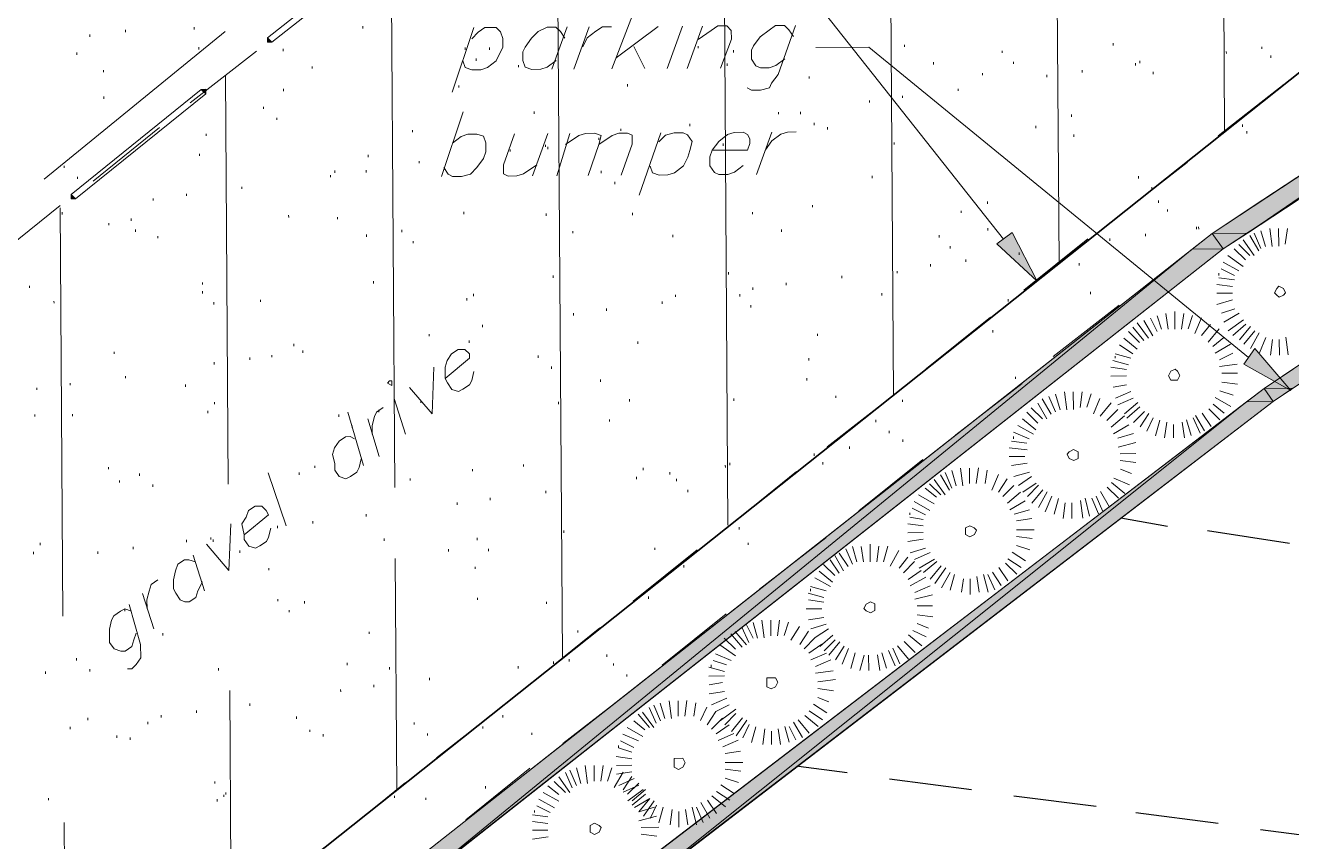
# Model space of a CAD drawing. Header units: inches. Extents: x -5728 to 15181, y 9834 to 15140.
# Drawn here: x 5072.5 to 5529, y 13574.7 to 13869.1 of the extents above; entities that cross this region are included whole.
import ezdxf

# ---------------------------------------------------------------- set-up
doc = ezdxf.new("R2010")
doc.units = ezdxf.units.IN
doc.header["$MEASUREMENT"] = 0
doc.linetypes.add('IMPORT-DASHEDX2 _4_', pattern=[0.1125, 0.075, -0.0375])
for name, color, linetype, lineweight in [('PDF_Geometry', 1, 'Continuous', 9), ('PDF_Solid Fills', 1, 'Continuous', 9), ('site plan converted for PDF_dwg', 1, 'Continuous', 9)]:
    doc.layers.add(name, color=color, linetype=linetype, lineweight=lineweight)

# ---------------------------------------------------------------- blocks, each defined once
blk = doc.blocks.new('site plan converted for PDF_dwg-1480341-SITE PLAN')
at = {"layer": 'PDF_Solid Fills', "lineweight": 15}
for points in [[(3382.52, 3921.8), (3395.32, 3921.8), (3700.12, 4128.2), (3400.93, 3933.76)], [(3395.32, 3921.8), (3700.12, 4128.2), (3712.92, 4128.2), (3413.6, 3933.68)], [(3400.92, 3865.8), (3411.32, 3865.8), (3737.72, 4089), (3502.45, 3933.08)], [(3319.32, 3905), (3310.52, 3922.6), (3304.92, 3918.6)], [(3375.32, 3916.2), (3386.52, 3916.2), (3382.52, 3921.8)], [(3386.52, 3916.2), (3382.52, 3921.8), (3395.32, 3921.8)], [(3078.52, 3685.8), (3089.72, 3685.8), (3375.32, 3916.2), (3157.55, 3747.15)], [(3089.72, 3685.8), (3375.32, 3916.2), (3386.52, 3916.2), (3157.49, 3738.41)], [(3410.52, 3865), (3393.72, 3874.6), (3397.72, 3880.2)], [(3394.52, 3861), (3404.12, 3861), (3400.92, 3865.8)], [(3404.12, 3861), (3400.92, 3865.8), (3411.32, 3865.8)], [(3156.92, 3681.8), (3167.32, 3681.8), (3394.52, 3861), (3157.11, 3681.94)], [(3167.32, 3681.8), (3394.52, 3861), (3404.12, 3861), (3339.62, 3812.19)]]:
    blk.add_hatch(color=155, dxfattribs=at).paths.add_polyline_path(points, flags=0)
at = {"layer": 'PDF_Solid Fills'}
for points in [[(3042.52, 3993), (3042.52, 3994.6), (3044.12, 3993)], [(3020.12, 3974.6), (3018.52, 3976.2), (3020.12, 3976.2)], [(2971.32, 3937), (2971.32, 3938.6), (2972.92, 3937)]]:
    blk.add_hatch(color=147, dxfattribs=at).paths.add_polyline_path(points, flags=0)
at = {"layer": 'PDF_Geometry', "color": 155, "lineweight": 15}
for p, q in [((3387.32, 3958.6), (3387.32, 4263.4)), ((3327.32, 3911.4), (3327.32, 4217)), ((3267.32, 3864.2), (3267.32, 4169.8)), ((3207.32, 3817.8), (3207.32, 4122.6)), ((3307.32, 3920.2), (3183.32, 4079.4)), ((3147.32, 3770.6), (3147.32, 4075.4)), ((3087.32, 3832.2), (3087.32, 4028.2)), ((3166.52, 3982.6), (3175.32, 4005)), ((2961.72, 3944.2), (3027.32, 3997)), ((2978.52, 3996.2), (2978.52, 3995.4)), ((2991.32, 3997.8), (2991.32, 3997)), ((3016.12, 3998.6), (3016.12, 3997.8)), ((3076.92, 3998.6), (3076.92, 3997.8)), ((3116.92, 3997.8), (3108.92, 3974.6)), ((3150.52, 3997.8), (3144.92, 3982.6)), ((3152.92, 3982.6), (3158.52, 3997.8)), ((3183.32, 3997.8), (3168.12, 3986.6)), ((3192.12, 3997.8), (3186.52, 3982.6)), ((3193.72, 3982.6), (3199.32, 3997.8)), ((2973.72, 3989.8), (2973.72, 3989)), ((3038.52, 3989.8), (3014.52, 3971.4)), ((3017.72, 3991.4), (3017.72, 3990.6)), ((3048.12, 3990.6), (3048.12, 3989.8)), ((3113.72, 3990.6), (3113.72, 3989.8)), ((3122.52, 3990.6), (3122.52, 3989.8)), ((3174.52, 3990.6), (3178.52, 3982.6)), ((3197.72, 3990.6), (3197.72, 3989.8)), ((3272.12, 3990.6), (3272.12, 3989.8)), ((3347.32, 3990.6), (3347.32, 3989.8)), ((3117.72, 3986.6), (3117.72, 3985.8)), ((3210.52, 3989), (3210.52, 3988.2)), ((3307.32, 3988.2), (3307.32, 3987.4)), ((3388.12, 3987.4), (3388.12, 3986.6)), ((3400.92, 3989), (3400.92, 3988.2)), ((3404.12, 3985.8), (3404.12, 3985)), ((2983.32, 3983.4), (2983.32, 3982.6)), ((3027.32, 3833.8), (3027.32, 3981)), ((3058.52, 3984.2), (3058.52, 3983.4)), ((3132.92, 3984.2), (3132.92, 3983.4)), ((3208.12, 3984.2), (3208.12, 3983.4)), ((3282.52, 3984.2), (3282.52, 3983.4)), ((3311.32, 3984.2), (3311.32, 3983.4)), ((3336.12, 3981), (3336.12, 3980.2)), ((3355.32, 3983.4), (3355.32, 3982.6)), ((3356.92, 3984.2), (3356.92, 3983.4)), ((3048.12, 3976.2), (3048.12, 3975.4)), ((3111.32, 3977), (3111.32, 3976.2)), ((3172.12, 3977), (3172.12, 3976.2)), ((3237.72, 3979.4), (3237.72, 3978.6)), ((3300.12, 3980.2), (3300.12, 3979.4)), ((3323.32, 3979.4), (3323.32, 3978.6)), ((3361.72, 3980.2), (3361.72, 3979.4)), ((2983.32, 3973.8), (2983.32, 3973)), ((3271.32, 3972.2), (3271.32, 3971.4)), ((3291.32, 3974.6), (3291.32, 3973.8)), ((3384.92, 3957), (3408.92, 3975.4)), ((3040.92, 3969.8), (3040.92, 3969)), ((3104.92, 3944.2), (3112.92, 3967.4)), ((3138.52, 3967.4), (3138.52, 3966.6)), ((3259.32, 3970.6), (3259.32, 3969.8)), ((3003.32, 3962.6), (2979.32, 3943.4)), ((3045.72, 3965.8), (3045.72, 3965)), ((3194.52, 3962.6), (3194.52, 3961.8)), ((3207.32, 3964.2), (3207.32, 3963.4)), ((3226.52, 3966.6), (3226.52, 3965.8)), ((3234.52, 3966.6), (3234.52, 3965.8)), ((3239.32, 3962.6), (3239.32, 3961.8)), ((3332.12, 3965), (3332.12, 3964.2)), ((3020.12, 3960.2), (3020.12, 3959.4)), ((3094.52, 3961), (3094.52, 3960.2)), ((3143.32, 3959.4), (3137.72, 3944.2)), ((3146.52, 3944.2), (3151.32, 3959.4)), ((3169.72, 3961), (3169.72, 3960.2)), ((3184.12, 3959.4), (3176.12, 3937)), ((3218.52, 3944.2), (3224.12, 3959.4)), ((3244.12, 3961), (3244.12, 3960.2)), ((3319.32, 3961), (3319.32, 3960.2)), ((3393.72, 3961), (3393.72, 3960.2)), ((3395.32, 3958.6), (3395.32, 3957.8)), ((3129.72, 3953.8), (3129.72, 3953)), ((3142.52, 3955.4), (3142.52, 3954.6)), ((3143.32, 3954.6), (3143.32, 3953.8)), ((3161.72, 3957.8), (3161.72, 3957)), ((3206.52, 3955.4), (3206.52, 3954.6)), ((3268.12, 3955.4), (3268.12, 3954.6)), ((3332.92, 3957.8), (3332.92, 3957)), ((2968.92, 3949), (2968.92, 3948.2)), ((3017.72, 3953), (3017.72, 3952.2)), ((3078.52, 3952.2), (3078.52, 3951.4)), ((3096.92, 3949.8), (3096.92, 3949)), ((2973.72, 3945), (2973.72, 3944.2)), ((3064.92, 3945), (3064.92, 3944.2)), ((3066.52, 3946.6), (3066.52, 3945.8)), ((3077.72, 3946.6), (3077.72, 3945.8)), ((3162.52, 3945.8), (3162.52, 3945)), ((3349.72, 3929), (3373.72, 3947.4)), ((3032.92, 3941), (3032.92, 3940.2)), ((3167.32, 3941.8), (3167.32, 3941)), ((3260.12, 3943.4), (3260.12, 3942.6)), ((3356.12, 3942.6), (3356.12, 3941.8)), ((3000.92, 3937), (3000.92, 3936.2)), ((3012.92, 3938.6), (3012.92, 3937.8)), ((3360.92, 3938.6), (3360.92, 3937.8)), ((2967.32, 3934.6), (2944.12, 3916.2)), ((2967.32, 3786.6), (2967.32, 3933.8)), ((2968.12, 3932.2), (2968.12, 3931.4)), ((3049.72, 3930.6), (3049.72, 3929.8)), ((3112.92, 3931.4), (3112.92, 3930.6)), ((3142.52, 3930.6), (3142.52, 3929.8)), ((3173.72, 3930.6), (3173.72, 3929.8)), ((3216.92, 3930.6), (3216.92, 3929.8)), ((3238.52, 3933), (3238.52, 3932.2)), ((3292.12, 3930.6), (3292.12, 3929.8)), ((3301.72, 3933.8), (3301.72, 3933)), ((3363.32, 3933.8), (3363.32, 3933)), ((3366.52, 3930.6), (3366.52, 3929.8)), ((2984.92, 3928.2), (2984.92, 3927.4)), ((2992.92, 3929.8), (2992.92, 3929)), ((3067.32, 3929.8), (3067.32, 3929)), ((2994.52, 3925.8), (2994.52, 3925)), ((3002.52, 3923.4), (3002.52, 3922.6)), ((3077.72, 3923.4), (3077.72, 3922.6)), ((3090.52, 3925), (3090.52, 3924.2)), ((3152.12, 3924.2), (3152.12, 3923.4)), ((3188.12, 3922.6), (3188.12, 3921.8)), ((3227.32, 3924.2), (3227.32, 3923.4)), ((3284.12, 3921.8), (3284.12, 3921)), ((3301.72, 3924.2), (3301.72, 3923.4)), ((3358.52, 3921.8), (3358.52, 3921)), ((3376.92, 3924.2), (3376.92, 3923.4)), ((3377.72, 3924.2), (3377.72, 3923.4)), ((3397.72, 3921.8), (3400.12, 3916.2)), ((3400.12, 3922.6), (3401.72, 3917)), ((3403.32, 3923.4), (3404.12, 3917)), ((3406.52, 3923.4), (3406.52, 3917)), ((3409.72, 3923.4), (3408.92, 3917.8)), ((3094.52, 3921), (3094.52, 3920.2)), ((3288.12, 3917.8), (3288.12, 3917)), ((3314.52, 3901.8), (3337.72, 3920.2)), ((3345.72, 3920.2), (3345.72, 3919.4)), ((3392.12, 3917.8), (3396.12, 3913.8)), ((3393.72, 3919.4), (3397.72, 3913.8)), ((3396.12, 3921), (3399.32, 3915.4)), ((3293.72, 3913), (3293.72, 3912.2)), ((3312.92, 3915.4), (3312.92, 3914.6)), ((3388.12, 3913.8), (3393.72, 3909.8)), ((3390.52, 3916.2), (3394.52, 3912.2)), ((3144.92, 3908.2), (3144.92, 3907.4)), ((3208.12, 3909), (3208.12, 3908.2)), ((3268.92, 3909), (3268.92, 3908.2)), ((3280.92, 3911.4), (3280.92, 3910.6)), ((3334.52, 3911.4), (3334.52, 3910.6)), ((3385.72, 3909), (3390.52, 3906.6)), ((3386.52, 3911.4), (3392.12, 3908.2)), ((2956.12, 3905.8), (2956.12, 3905)), ((3018.52, 3906.6), (3018.52, 3905.8)), ((3018.52, 3903.4), (3018.52, 3902.6)), ((3080.12, 3906.6), (3080.12, 3905.8)), ((3216.92, 3903.4), (3216.92, 3902.6)), ((3228.92, 3905), (3228.92, 3904.2)), ((3248.92, 3907.4), (3248.92, 3906.6)), ((3384.12, 3903.4), (3389.72, 3902.6)), ((3384.92, 3907.4), (3384.92, 3906.6)), ((3384.92, 3905.8), (3390.52, 3905)), ((2964.92, 3900.2), (2964.92, 3899.4)), ((3022.52, 3899.4), (3022.52, 3898.6)), ((3039.32, 3900.2), (3039.32, 3899.4)), ((3113.72, 3900.2), (3113.72, 3899.4)), ((3116.12, 3901.8), (3116.12, 3901)), ((3184.12, 3898.6), (3184.12, 3897.8)), ((3188.92, 3901), (3188.92, 3900.2)), ((3212.12, 3901), (3212.12, 3900.2)), ((3263.32, 3901), (3263.32, 3900.2)), ((3308.92, 3898.6), (3308.92, 3897.8)), ((3338.52, 3901), (3338.52, 3900.2)), ((3384.12, 3900.2), (3389.72, 3900.2)), ((3152.12, 3894.6), (3152.12, 3893.8)), ((3164.12, 3896.2), (3164.12, 3895.4)), ((3216.12, 3897), (3216.12, 3896.2)), ((3348.92, 3896.2), (3324.92, 3877.8)), ((3384.12, 3896.2), (3389.72, 3897.8)), ((3385.72, 3893), (3390.52, 3894.6)), ((3119.32, 3890.6), (3119.32, 3889.8)), ((3279.32, 3873.8), (3302.52, 3892.2)), ((3355.32, 3889.8), (3359.32, 3884.2)), ((3357.72, 3890.6), (3360.92, 3885)), ((3360.12, 3891.4), (3362.52, 3886.6)), ((3362.52, 3892.2), (3364.12, 3887.4)), ((3365.72, 3893), (3366.52, 3887.4)), ((3368.92, 3893.8), (3368.92, 3887.4)), ((3372.12, 3893), (3371.32, 3887.4)), ((3375.32, 3892.2), (3373.72, 3887.4)), ((3378.52, 3891.4), (3376.12, 3885.8)), ((3386.52, 3889.8), (3392.12, 3893)), ((3388.12, 3886.6), (3393.72, 3890.6)), ((3087.32, 3885.8), (3087.32, 3885)), ((3100.12, 3887.4), (3100.12, 3886.6)), ((3114.52, 3885), (3114.52, 3884.2)), ((3240.12, 3886.6), (3240.12, 3885.8)), ((3303.32, 3887.4), (3303.32, 3886.6)), ((3352.12, 3886.6), (3356.12, 3882.6)), ((3353.72, 3888.2), (3357.72, 3883.4)), ((3381.72, 3889), (3378.52, 3885)), ((3384.92, 3887.4), (3380.92, 3882.6)), ((3389.72, 3885), (3394.52, 3889)), ((3392.12, 3883.4), (3396.12, 3888.2)), ((3393.72, 3881.8), (3397.72, 3886.6)), ((3396.12, 3880.2), (3399.32, 3885.8)), ((2986.52, 3881.8), (2986.52, 3881)), ((3051.32, 3884.2), (3051.32, 3883.4)), ((3054.52, 3881.8), (3054.52, 3881)), ((3175.32, 3884.2), (3175.32, 3883.4)), ((3348.92, 3881.8), (3353.72, 3878.6)), ((3350.52, 3884.2), (3355.32, 3880.2)), ((3386.52, 3884.2), (3382.52, 3881)), ((3388.92, 3881.8), (3383.32, 3878.6)), ((3399.32, 3878.6), (3401.72, 3884.2)), ((3403.32, 3877.8), (3404.12, 3883.4)), ((3406.52, 3877.8), (3406.52, 3883.4)), ((3409.72, 3877.8), (3408.92, 3884.2)), ((3022.52, 3877.8), (3022.52, 3877)), ((3035.32, 3879.4), (3035.32, 3878.6)), ((3043.32, 3880.2), (3043.32, 3879.4)), ((3139.32, 3879.4), (3139.32, 3878.6)), ((3236.92, 3877.8), (3236.92, 3877)), ((3346.52, 3876.2), (3352.12, 3874.6)), ((3347.32, 3878.6), (3352.92, 3877)), ((3347.32, 3877.8), (3347.32, 3877)), ((3389.72, 3878.6), (3384.92, 3876.2)), ((2990.52, 3873), (2990.52, 3872.2)), ((3144.12, 3875.4), (3144.12, 3874.6)), ((3345.72, 3873.8), (3351.32, 3873)), ((3391.32, 3874.6), (3384.92, 3873.8)), ((3391.32, 3871.4), (3385.72, 3871.4)), ((2958.52, 3869), (2958.52, 3868.2)), ((2970.52, 3870.6), (2970.52, 3869.8)), ((3012.12, 3869.8), (3012.12, 3869)), ((3086.52, 3869.8), (3086.52, 3869)), ((3161.72, 3870.6), (3161.72, 3869.8)), ((3236.12, 3870.6), (3236.12, 3869.8)), ((3313.72, 3868.2), (3289.72, 3849.8)), ((3311.32, 3870.6), (3311.32, 3869.8)), ((3345.72, 3870.6), (3351.32, 3870.6)), ((3346.52, 3866.6), (3351.32, 3867.4)), ((3391.32, 3867.4), (3385.72, 3868.2)), ((3022.52, 3863.4), (3022.52, 3862.6)), ((3087.32, 3864.2), (3091.32, 3851.4)), ((3096.92, 3863.4), (3096.92, 3862.6)), ((3146.52, 3862.6), (3146.52, 3861.8)), ((3172.12, 3863.4), (3172.12, 3862.6)), ((3209.72, 3863.4), (3209.72, 3862.6)), ((3243.32, 3845.8), (3267.32, 3864.2)), ((3246.52, 3864.2), (3246.52, 3863.4)), ((3270.52, 3862.6), (3270.52, 3861.8)), ((3320.92, 3862.6), (3324.12, 3857)), ((3323.32, 3863.4), (3325.72, 3857.8)), ((3325.72, 3864.2), (3327.32, 3858.6)), ((3328.92, 3865), (3329.72, 3858.6)), ((3332.12, 3865), (3332.12, 3858.6)), ((3335.32, 3865), (3334.52, 3859.4)), ((3338.52, 3864.2), (3336.92, 3859.4)), ((3341.72, 3862.6), (3339.32, 3857)), ((3347.32, 3862.6), (3352.92, 3865)), ((3348.12, 3860.2), (3353.72, 3862.6)), ((3388.92, 3859.4), (3383.32, 3862.6)), ((3384.92, 3865), (3389.72, 3863.4)), ((2957.72, 3859.4), (2957.72, 3858.6)), ((2971.32, 3859.4), (2971.32, 3858.6)), ((3020.12, 3860.2), (3020.12, 3859.4)), ((3067.32, 3858.6), (3067.32, 3857.8)), ((3070.52, 3859.4), (3076.12, 3840.2)), ((3081.72, 3860.2), (3081.72, 3859.4)), ((3315.32, 3857.8), (3319.32, 3853.8)), ((3316.92, 3859.4), (3320.92, 3855.4)), ((3319.32, 3861), (3322.52, 3855.4)), ((3345.72, 3861), (3341.72, 3856.2)), ((3348.12, 3858.6), (3344.12, 3854.6)), ((3350.52, 3857), (3355.32, 3861)), ((3351.32, 3855.4), (3356.12, 3859.4)), ((3353.72, 3853.8), (3357.72, 3857.8)), ((3384.92, 3854.6), (3380.92, 3858.6)), ((3386.52, 3857), (3382.52, 3860.2)), ((3072.12, 3854.6), (3072.12, 3853.8)), ((3081.72, 3843.4), (3077.72, 3857)), ((3164.92, 3856.2), (3164.92, 3855.4)), ((3260.92, 3855.4), (3260.92, 3854.6)), ((3312.12, 3853), (3317.72, 3849.8)), ((3313.72, 3855.4), (3318.52, 3851.4)), ((3350.52, 3856.2), (3345.72, 3852.2)), ((3352.12, 3853), (3346.52, 3849.8)), ((3356.12, 3852.2), (3359.32, 3857)), ((3358.52, 3850.6), (3360.92, 3855.4)), ((3361.72, 3849), (3363.32, 3854.6)), ((3364.92, 3848.2), (3365.72, 3853.8)), ((3368.12, 3848.2), (3368.12, 3853)), ((3372.12, 3848.2), (3371.32, 3853.8)), ((3374.52, 3849), (3372.92, 3854.6)), ((3377.72, 3849.8), (3375.32, 3855.4)), ((3379.32, 3850.6), (3376.12, 3856.2)), ((3381.72, 3852.2), (3378.52, 3857)), ((3265.72, 3851.4), (3265.72, 3850.6)), ((3310.52, 3850.6), (3316.12, 3848.2)), ((3310.52, 3849), (3310.52, 3848.2)), ((3353.72, 3849.8), (3348.12, 3848.2)), ((3251.32, 3845.8), (3251.32, 3845)), ((3270.52, 3848.2), (3270.52, 3847.4)), ((3308.92, 3845), (3315.32, 3844.2)), ((3309.72, 3847.4), (3315.32, 3846.6)), ((3354.52, 3846.6), (3348.12, 3845)), ((2984.12, 3840.2), (2984.12, 3839.4)), ((3058.52, 3840.2), (3058.52, 3839.4)), ((3133.72, 3840.2), (3133.72, 3839.4)), ((3206.52, 3839.4), (3206.52, 3838.6)), ((3208.12, 3840.2), (3208.12, 3839.4)), ((3238.52, 3843.4), (3238.52, 3842.6)), ((3241.72, 3840.2), (3241.72, 3839.4)), ((3277.72, 3841), (3254.52, 3822.6)), ((3308.92, 3841.8), (3314.52, 3841.8)), ((3309.72, 3838.6), (3315.32, 3839.4)), ((3354.52, 3842.6), (3348.92, 3842.6)), ((3354.52, 3839.4), (3348.92, 3840.2)), ((2988.12, 3835.4), (2988.12, 3834.6)), ((2995.32, 3837.8), (2995.32, 3837)), ((3048.12, 3818.6), (3041.72, 3837.8)), ((3052.92, 3837.8), (3052.92, 3837)), ((3092.92, 3835.4), (3092.92, 3834.6)), ((3115.32, 3838.6), (3115.32, 3837.8)), ((3174.52, 3835.4), (3174.52, 3834.6)), ((3176.92, 3838.6), (3176.92, 3837.8)), ((3186.52, 3837), (3186.52, 3836.2)), ((3188.92, 3834.6), (3188.92, 3833.8)), ((3208.12, 3817.8), (3232.12, 3837)), ((3284.12, 3835.4), (3287.32, 3829.8)), ((3285.72, 3836.2), (3288.12, 3830.6)), ((3288.12, 3837), (3289.72, 3831.4)), ((3291.32, 3837.8), (3292.12, 3831.4)), ((3294.52, 3837.8), (3294.52, 3832.2)), ((3297.72, 3837.8), (3296.92, 3832.2)), ((3300.92, 3837), (3300.12, 3832.2)), ((3304.92, 3835.4), (3302.52, 3829.8)), ((3310.52, 3834.6), (3316.12, 3836.2)), ((3312.12, 3831.4), (3316.92, 3834.6)), ((3348.92, 3837), (3352.92, 3835.4)), ((3000.12, 3833.8), (3000.12, 3833)), ((3141.72, 3830.6), (3141.72, 3829.8)), ((3192.92, 3830.6), (3192.92, 3829.8)), ((3278.52, 3830.6), (3282.52, 3827.4)), ((3280.12, 3832.2), (3284.12, 3828.2)), ((3281.72, 3833.8), (3285.72, 3828.2)), ((3308.12, 3833.8), (3304.92, 3829)), ((3310.52, 3831.4), (3306.52, 3827.4)), ((3313.72, 3829), (3318.52, 3832.2)), ((3315.32, 3827.4), (3319.32, 3831.4)), ((3348.12, 3826.6), (3344.12, 3830.6)), ((3350.52, 3828.2), (3345.72, 3832.2)), ((3352.12, 3831.4), (3346.52, 3833.8)), ((3109.72, 3826.6), (3109.72, 3825.8)), ((3121.72, 3828.2), (3121.72, 3827.4)), ((3274.52, 3825.8), (3280.12, 3822.6)), ((3276.12, 3828.2), (3281.72, 3825)), ((3312.92, 3829), (3308.12, 3825)), ((3314.52, 3825.8), (3308.92, 3822.6)), ((3316.92, 3825), (3320.92, 3829.8)), ((3319.32, 3823.4), (3322.52, 3829)), ((3321.72, 3821.8), (3324.12, 3827.4)), ((3324.92, 3821), (3326.52, 3826.6)), ((3335.32, 3819.4), (3334.52, 3825.8)), ((3337.72, 3820.2), (3336.12, 3826.6)), ((3340.92, 3821), (3338.52, 3826.6)), ((3342.52, 3821.8), (3340.12, 3827.4)), ((3344.92, 3823.4), (3341.72, 3829)), ((3076.92, 3822.6), (3076.92, 3821.8)), ((3272.92, 3821.8), (3272.92, 3821)), ((3273.72, 3823.4), (3278.52, 3821)), ((3316.12, 3822.6), (3310.52, 3821)), ((3328.12, 3819.4), (3328.92, 3825)), ((3331.32, 3819.4), (3331.32, 3825)), ((3044.92, 3818.6), (3044.92, 3817.8)), ((3057.72, 3820.2), (3057.72, 3819.4)), ((3211.32, 3817), (3211.32, 3816.2)), ((3272.12, 3817.8), (3277.72, 3817)), ((3272.92, 3820.2), (3277.72, 3819.4)), ((3316.92, 3819.4), (3311.32, 3818.6)), ((2959.32, 3813), (2959.32, 3812.2)), ((3012.12, 3813.8), (3012.12, 3813)), ((3020.92, 3814.6), (3020.92, 3813.8)), ((3021.72, 3813.8), (3021.72, 3813)), ((3083.32, 3813.8), (3083.32, 3813)), ((3116.92, 3813.8), (3116.92, 3813)), ((3148.12, 3816.2), (3148.12, 3815.4)), ((3242.52, 3813), (3218.52, 3794.6)), ((3272.12, 3814.6), (3277.72, 3814.6)), ((3272.12, 3811.4), (3277.72, 3812.2)), ((3317.72, 3815.4), (3311.32, 3815.4)), ((3316.92, 3812.2), (3311.32, 3813)), ((2956.92, 3809.8), (2956.92, 3809)), ((2980.12, 3809.8), (2980.12, 3809)), ((2992.92, 3811.4), (2992.92, 3810.6)), ((3014.52, 3808.2), (3018.52, 3795.4)), ((3031.32, 3809.8), (3031.32, 3809)), ((3106.52, 3809.8), (3106.52, 3809)), ((3120.92, 3809.8), (3120.92, 3809)), ((3172.92, 3790.6), (3196.12, 3809)), ((3180.92, 3809.8), (3180.92, 3809)), ((3214.52, 3811.4), (3214.52, 3810.6)), ((3247.32, 3807.4), (3250.52, 3802.6)), ((3249.72, 3809), (3252.12, 3803.4)), ((3252.12, 3809.8), (3253.72, 3804.2)), ((3255.32, 3809.8), (3256.12, 3804.2)), ((3258.52, 3810.6), (3258.52, 3804.2)), ((3261.72, 3809.8), (3260.92, 3804.2)), ((3264.92, 3809.8), (3263.32, 3804.2)), ((3268.92, 3808.2), (3265.72, 3802.6)), ((3272.92, 3807.4), (3278.52, 3809)), ((3274.52, 3805), (3280.12, 3807.4)), ((3314.52, 3804.2), (3309.72, 3807.4)), ((3311.32, 3809.8), (3316.12, 3808.2)), ((2967.32, 3803.4), (2967.32, 3802.6)), ((3041.72, 3803.4), (3041.72, 3802.6)), ((3087.32, 3723.4), (3087.32, 3806.6)), ((3116.12, 3803.4), (3116.12, 3802.6)), ((3191.32, 3803.4), (3191.32, 3802.6)), ((3241.72, 3803.4), (3245.72, 3799.4)), ((3244.12, 3805), (3247.32, 3800.2)), ((3245.72, 3806.6), (3248.92, 3801)), ((3272.12, 3805.8), (3268.92, 3801.8)), ((3274.52, 3804.2), (3270.52, 3800.2)), ((3276.12, 3801.8), (3281.72, 3805)), ((3277.72, 3800.2), (3282.52, 3804.2)), ((3311.32, 3799.4), (3307.32, 3803.4)), ((3312.92, 3801.8), (3308.12, 3805)), ((3238.52, 3798.6), (3244.12, 3795.4)), ((3240.12, 3801), (3244.92, 3797)), ((3276.92, 3801), (3272.12, 3797.8)), ((3278.52, 3798.6), (3272.92, 3795.4)), ((3280.12, 3797.8), (3284.12, 3802.6)), ((3281.72, 3796.2), (3285.72, 3801.8)), ((3284.12, 3794.6), (3287.32, 3800.2)), ((3287.32, 3793.8), (3288.92, 3799.4)), ((3297.72, 3793), (3296.92, 3798.6)), ((3300.92, 3793), (3299.32, 3799.4)), ((3303.32, 3793.8), (3300.92, 3799.4)), ((3305.72, 3795.4), (3302.52, 3800.2)), ((3308.12, 3797), (3304.92, 3801.8)), ((3000.12, 3781.8), (2996.12, 3794.6)), ((3236.92, 3795.4), (3242.52, 3793.8)), ((3236.92, 3794.6), (3236.92, 3793.8)), ((3280.12, 3795.4), (3274.52, 3793)), ((3291.32, 3793), (3292.12, 3797.8)), ((3294.52, 3792.2), (3294.52, 3797.8)), ((2989.72, 3789), (2989.72, 3788.2)), ((3044.92, 3792.2), (3044.92, 3791.4)), ((3054.52, 3791.4), (3054.52, 3790.6)), ((3116.92, 3792.2), (3116.92, 3791.4)), ((3141.72, 3790.6), (3141.72, 3789.8)), ((3178.52, 3792.2), (3178.52, 3791.4)), ((3236.12, 3793), (3241.72, 3791.4)), ((3236.12, 3790.6), (3241.72, 3789.8)), ((3280.92, 3792.2), (3274.52, 3790.6)), ((3048.92, 3788.2), (3048.92, 3787.4)), ((3206.52, 3785.8), (3183.32, 3767.4)), ((3235.32, 3787.4), (3240.92, 3787.4)), ((3280.92, 3788.2), (3275.32, 3788.2)), ((3280.92, 3784.2), (3275.32, 3785)), ((3003.32, 3780.2), (3003.32, 3779.4)), ((3077.72, 3780.2), (3077.72, 3779.4)), ((3137.72, 3762.6), (3160.92, 3781)), ((3152.92, 3780.2), (3152.92, 3779.4)), ((3212.12, 3781), (3214.52, 3775.4)), ((3213.72, 3781.8), (3216.12, 3777)), ((3216.12, 3782.6), (3217.72, 3777)), ((3219.32, 3783.4), (3220.12, 3777)), ((3222.52, 3783.4), (3222.52, 3777.8)), ((3225.72, 3783.4), (3224.92, 3777.8)), ((3228.92, 3782.6), (3227.32, 3777.8)), ((3232.92, 3781), (3229.72, 3776.2)), ((3236.12, 3783.4), (3241.72, 3784.2)), ((3236.92, 3780.2), (3242.52, 3781.8)), ((3275.32, 3781.8), (3279.32, 3780.2)), ((3205.72, 3777), (3209.72, 3773)), ((3208.12, 3778.6), (3212.12, 3773.8)), ((3209.72, 3779.4), (3213.72, 3774.6)), ((3236.12, 3779.4), (3232.92, 3774.6)), ((3240.12, 3773.8), (3244.92, 3777.8)), ((3241.72, 3772.2), (3245.72, 3776.2)), ((3243.32, 3770.6), (3247.32, 3775.4)), ((3274.52, 3771.4), (3270.52, 3775.4)), ((3276.92, 3773.8), (3272.12, 3777.8)), ((3278.52, 3777), (3273.72, 3779.4)), ((2972.12, 3771.4), (2972.12, 3770.6)), ((3163.32, 3771.4), (3163.32, 3770.6)), ((3202.52, 3771.4), (3208.12, 3769)), ((3204.12, 3774.6), (3209.72, 3770.6)), ((3240.92, 3774.6), (3236.12, 3771.4)), ((3242.52, 3771.4), (3236.92, 3769)), ((3245.72, 3769), (3248.92, 3773.8)), ((3248.12, 3767.4), (3250.52, 3773)), ((3251.32, 3765.8), (3252.92, 3771.4)), ((3264.12, 3765.8), (3262.52, 3771.4)), ((3267.32, 3766.6), (3264.92, 3772.2)), ((3268.92, 3767.4), (3266.52, 3773)), ((3272.12, 3769), (3268.12, 3773.8)), ((2960.92, 3766.6), (2960.92, 3765.8)), ((2976.92, 3767.4), (2976.92, 3766.6)), ((3023.32, 3767.4), (3023.32, 3766.6)), ((3069.72, 3769), (3069.72, 3768.2)), ((3084.92, 3767.4), (3084.92, 3766.6)), ((3131.32, 3767.4), (3131.32, 3766.6)), ((3144.12, 3769), (3144.12, 3768.2)), ((3149.72, 3769.8), (3149.72, 3769)), ((3165.72, 3768.2), (3165.72, 3767.4)), ((3200.12, 3766.6), (3205.72, 3765)), ((3200.92, 3767.4), (3200.92, 3766.6)), ((3201.72, 3769), (3206.52, 3767.4)), ((3244.12, 3769), (3238.52, 3766.6)), ((3254.52, 3765), (3256.12, 3770.6)), ((3257.72, 3765), (3257.72, 3770.6)), ((3261.72, 3765), (3260.92, 3770.6)), ((3099.32, 3763.4), (3099.32, 3762.6)), ((3170.52, 3764.2), (3170.52, 3763.4)), ((3200.12, 3763.4), (3205.72, 3763.4)), ((3244.92, 3765), (3238.52, 3764.2)), ((3245.72, 3761.8), (3239.32, 3761)), ((3027.32, 3676.2), (3027.32, 3759.4)), ((3067.32, 3759.4), (3067.32, 3758.6)), ((3079.32, 3761), (3079.32, 3760.2)), ((3171.32, 3757.8), (3147.32, 3739.4)), ((3200.12, 3760.2), (3204.92, 3761)), ((3200.12, 3757), (3205.72, 3757.8)), ((3244.92, 3757.8), (3239.32, 3758.6)), ((3034.52, 3754.6), (3034.52, 3753.8)), ((3101.72, 3734.6), (3125.72, 3753)), ((3180.12, 3753), (3182.52, 3747.4)), ((3182.52, 3753.8), (3184.12, 3748.2)), ((3185.72, 3754.6), (3186.52, 3748.2)), ((3188.92, 3754.6), (3188.92, 3749)), ((3192.12, 3754.6), (3191.32, 3749)), ((3195.32, 3753.8), (3194.52, 3749)), ((3200.92, 3753), (3206.52, 3755.4)), ((3242.52, 3749.8), (3237.72, 3753)), ((3239.32, 3755.4), (3243.32, 3753.8)), ((2976.12, 3749.8), (2976.12, 3749)), ((2997.72, 3748.2), (2997.72, 3747.4)), ((3002.52, 3750.6), (3002.52, 3749.8)), ((3015.32, 3752.2), (3015.32, 3751.4)), ((3051.32, 3749.8), (3051.32, 3749)), ((3125.72, 3749.8), (3125.72, 3749)), ((3174.52, 3749.8), (3178.52, 3745)), ((3176.12, 3750.6), (3180.12, 3745)), ((3178.52, 3752.2), (3180.92, 3746.6)), ((3199.32, 3752.2), (3196.92, 3747.4)), ((3204.92, 3748.2), (3200.92, 3744.2)), ((3204.12, 3747.4), (3209.72, 3751.4)), ((3205.72, 3745.8), (3209.72, 3749.8)), ((3208.12, 3743.4), (3212.12, 3748.2)), ((3239.32, 3745), (3234.52, 3749)), ((3240.92, 3747.4), (3236.12, 3750.6)), ((2969.72, 3746.6), (2969.72, 3745.8)), ((2986.52, 3743.4), (2986.52, 3742.6)), ((3056.12, 3745), (3056.12, 3744.2)), ((3060.92, 3743.4), (3060.92, 3742.6)), ((3093.72, 3747.4), (3093.72, 3746.6)), ((3098.52, 3743.4), (3098.52, 3742.6)), ((3118.52, 3745.8), (3118.52, 3745)), ((3136.12, 3743.4), (3136.12, 3742.6)), ((3170.52, 3745), (3176.12, 3741.8)), ((3172.92, 3747.4), (3176.92, 3744.2)), ((3207.32, 3745.8), (3202.52, 3742.6)), ((3209.72, 3741.8), (3213.72, 3747.4)), ((3212.12, 3741), (3214.52, 3745.8)), ((3215.32, 3739.4), (3216.92, 3745)), ((3219.32, 3738.6), (3220.12, 3744.2)), ((3222.52, 3738.6), (3222.52, 3743.4)), ((3225.72, 3738.6), (3224.92, 3744.2)), ((3228.92, 3739.4), (3227.32, 3745)), ((3231.32, 3740.2), (3228.92, 3745)), ((3233.72, 3741), (3230.52, 3746.6)), ((3236.12, 3742.6), (3232.12, 3747.4)), ((2991.32, 3742.6), (2991.32, 3741.8)), ((3168.12, 3740.2), (3172.92, 3737.8)), ((3168.92, 3742.6), (3174.52, 3740.2)), ((3208.92, 3742.6), (3203.32, 3740.2)), ((3210.52, 3740.2), (3204.92, 3737.8)), ((3166.52, 3734.6), (3172.12, 3733.8)), ((3211.32, 3736.2), (3205.72, 3735.4)), ((3135.32, 3730.6), (3112.12, 3712.2)), ((3149.72, 3729.8), (3152.12, 3724.2)), ((3152.12, 3730.6), (3153.72, 3725)), ((3155.32, 3731.4), (3156.12, 3725)), ((3158.52, 3731.4), (3158.52, 3725.8)), ((3161.72, 3731.4), (3160.92, 3725.8)), ((3164.92, 3730.6), (3163.32, 3725.8)), ((3166.52, 3731.4), (3172.12, 3731.4)), ((3212.12, 3732.2), (3205.72, 3732.2)), ((3211.32, 3729), (3205.72, 3729.8)), ((3021.72, 3726.6), (3021.72, 3725.8)), ((3066.52, 3706.6), (3090.52, 3725.8)), ((3144.12, 3725.8), (3148.12, 3721.8)), ((3145.72, 3727.4), (3149.72, 3721.8)), ((3148.12, 3729), (3150.52, 3723.4)), ((3168.92, 3729), (3165.72, 3723.4)), ((3166.52, 3728.2), (3172.12, 3729)), ((3167.32, 3724.2), (3172.92, 3726.6)), ((3172.12, 3727.4), (3168.92, 3722.6)), ((3205.72, 3726.6), (3210.52, 3725)), ((2961.72, 3721), (2961.72, 3720.2)), ((3024.92, 3721.8), (3024.92, 3721)), ((3025.72, 3722.6), (3025.72, 3721.8)), ((3086.52, 3721), (3086.52, 3720.2)), ((3119.32, 3724.2), (3119.32, 3723.4)), ((3140.12, 3721.8), (3145.72, 3718.6)), ((3141.72, 3724.2), (3145.72, 3721)), ((3168.92, 3721.8), (3174.52, 3724.2)), ((3174.52, 3725), (3170.52, 3721)), ((3170.52, 3718.6), (3176.12, 3722.6)), ((3176.92, 3722.6), (3172.12, 3718.6)), ((3172.12, 3717), (3176.92, 3721)), ((3207.32, 3718.6), (3202.52, 3721.8)), ((3208.92, 3721), (3204.12, 3724.2)), ((3022.52, 3720.2), (3022.52, 3719.4)), ((3097.72, 3720.2), (3097.72, 3719.4)), ((3137.72, 3717), (3142.52, 3714.6)), ((3138.52, 3719.4), (3144.12, 3716.2)), ((3176.12, 3713), (3180.12, 3718.6)), ((3178.52, 3712.2), (3180.92, 3717)), ((3181.72, 3710.6), (3183.32, 3716.2)), ((3195.32, 3709.8), (3193.72, 3716.2)), ((3197.72, 3710.6), (3195.32, 3716.2)), ((3200.12, 3712.2), (3196.92, 3717.8)), ((3202.52, 3713.8), (3199.32, 3718.6)), ((3205.72, 3716.2), (3200.92, 3720.2)), ((2967.32, 3629), (2967.32, 3712.2)), ((3136.12, 3713.8), (3141.72, 3713)), ((3136.12, 3711.4), (3141.72, 3710.6)), ((3136.92, 3715.4), (3136.92, 3714.6)), ((3180.92, 3713), (3174.52, 3711.4)), ((3185.72, 3709.8), (3186.52, 3715.4)), ((3188.92, 3709), (3188.92, 3714.6)), ((3192.12, 3709.8), (3191.32, 3715.4)), ((3136.12, 3708.2), (3141.72, 3708.2)), ((3181.72, 3709), (3175.32, 3709)), ((3136.12, 3705), (3141.72, 3705.8)), ((3180.92, 3705.8), (3175.32, 3706.6))]:
    blk.add_line(p, q, dxfattribs=at)
at = {"layer": 'PDF_Geometry', "color": 165, "lineweight": 25}
for p, q in [((3365.72, 3816.2), (3348.92, 3819.4)), ((3409.72, 3809.8), (3380.12, 3814.6)), ((3249.72, 3728.2), (3232.12, 3730.6)), ((3294.52, 3721.8), (3264.92, 3725.8)), ((3339.32, 3715.4), (3309.72, 3719.4)), ((3383.32, 3709), (3353.72, 3713)), ((3428.12, 3702.6), (3398.52, 3706.6))]:
    blk.add_line(p, q, dxfattribs=at)
at = {"layer": 'PDF_Geometry', "color": 157, "lineweight": 35, "flags": 128}
blk.add_lwpolyline([(1834.52, 362.6), (4520.12, 325), (4553.72, 4365.8), (4155.32, 4561), (679.32, 1833.8)], close=True, dxfattribs=at)
at = {"layer": 'PDF_Geometry', "color": 155, "lineweight": 15, "flags": 128}
for points in [[(4090.52, 4273.8), (4061.72, 4280.2), (3989.72, 4261), (3863.32, 4188.2), (3843.32, 4096.2), (3748.92, 4089), (3404.12, 3861), (3161.72, 3677.8), (3098.52, 3560.2), (2981.72, 3456.2), (2940.12, 3397), (2523.32, 3073), (2161.72, 2769.8), (2062.52, 2687.4), (2060.12, 2472.2), (2195.32, 2394.6), (2096.92, 2289), (2048.92, 2209), (2038.52, 2017.8)], [(3116.12, 3993.8), (3118.52, 3996.2), (3120.92, 3997.8), (3124.92, 3997.8), (3126.52, 3996.2), (3127.32, 3993.8), (3127.32, 3990.6), (3126.52, 3989), (3124.92, 3985.8), (3121.72, 3983.4), (3119.32, 3982.6), (3116.12, 3982.6), (3113.72, 3983.4), (3112.92, 3985.8)], [(3149.72, 3993.8), (3148.12, 3996.2), (3146.52, 3997.8), (3143.32, 3997.8), (3140.12, 3996.2), (3137.72, 3993.8), (3135.32, 3990.6), (3134.52, 3989), (3134.52, 3985.8), (3135.32, 3983.4), (3137.72, 3982.6), (3140.92, 3982.6), (3143.32, 3983.4), (3146.52, 3985.8)], [(3156.12, 3990.6), (3157.72, 3993.8), (3160.92, 3996.2), (3163.32, 3997.8), (3166.52, 3997.8)], [(3197.72, 3993), (3202.52, 3996.2), (3204.92, 3997.8), (3208.12, 3997.8), (3209.72, 3996.2), (3209.72, 3993), (3205.72, 3982.6)], [(3232.92, 3997.8), (3226.52, 3980.2), (3224.12, 3977), (3223.32, 3975.4), (3220.12, 3974.6), (3216.92, 3974.6), (3215.32, 3975.4)], [(3232.12, 3993.8), (3230.52, 3996.2), (3228.92, 3997.8), (3225.72, 3997.8), (3223.32, 3996.2), (3220.12, 3993.8), (3217.72, 3990.6), (3216.92, 3989), (3216.92, 3985.8), (3218.52, 3983.4), (3220.12, 3982.6), (3223.32, 3982.6), (3225.72, 3983.4), (3228.92, 3985.8)], [(3395.32, 3877), (3259.32, 3989.8), (3240.12, 3989.8)], [(3108.92, 3956.2), (3112.12, 3958.6), (3114.52, 3959.4), (3117.72, 3959.4), (3120.12, 3958.6), (3120.92, 3956.2), (3120.92, 3953), (3120.12, 3950.6), (3117.72, 3947.4), (3115.32, 3945), (3112.12, 3944.2), (3108.92, 3944.2), (3107.32, 3945), (3105.72, 3947.4)], [(3131.32, 3959.4), (3127.32, 3948.2), (3127.32, 3945), (3128.92, 3944.2), (3132.12, 3944.2), (3134.52, 3945), (3139.32, 3948.2)], [(3149.72, 3955.4), (3154.52, 3958.6), (3156.92, 3959.4), (3160.12, 3959.4), (3162.52, 3958.6), (3161.72, 3955.4), (3157.72, 3944.2)], [(3161.72, 3955.4), (3166.52, 3958.6), (3168.92, 3959.4), (3172.12, 3959.4), (3173.72, 3958.6), (3173.72, 3955.4), (3169.72, 3944.2)], [(3183.32, 3956.2), (3185.72, 3958.6), (3188.92, 3959.4), (3192.12, 3959.4), (3193.72, 3958.6), (3195.32, 3956.2), (3194.52, 3953), (3193.72, 3950.6), (3192.12, 3947.4), (3188.92, 3945), (3186.52, 3944.2), (3183.32, 3944.2), (3180.92, 3945), (3180.12, 3947.4)], [(3202.52, 3953), (3215.32, 3953), (3216.12, 3955.4), (3216.12, 3957), (3215.32, 3958.6), (3213.72, 3959.4), (3210.52, 3959.4), (3208.12, 3958.6), (3204.92, 3956.2), (3202.52, 3953), (3201.72, 3950.6), (3201.72, 3947.4), (3203.32, 3945), (3204.92, 3944.2), (3208.12, 3944.2), (3210.52, 3945), (3213.72, 3947.4)], [(3221.72, 3953), (3224.12, 3956.2), (3227.32, 3958.6), (3229.72, 3959.4), (3232.92, 3959.4)], [(3407.32, 3937.8), (3382.52, 3921.8), (3360.92, 3905)], [(3105.72, 3871.4), (3114.52, 3878.6), (3114.52, 3880.2), (3112.92, 3881.8), (3110.52, 3881.8), (3108.12, 3880.2), (3106.52, 3877.8), (3105.72, 3875.4), (3105.72, 3871.4), (3106.52, 3869.8), (3108.12, 3867.4), (3110.52, 3866.6), (3112.12, 3867.4), (3114.52, 3869), (3115.32, 3870.6), (3116.12, 3873.8)], [(3092.92, 3868.2), (3100.92, 3858.6), (3101.72, 3875.4)], [(3079.32, 3851.4), (3079.32, 3854.6), (3080.12, 3857.8), (3080.92, 3859.4), (3083.32, 3861)], [(3072.92, 3849.8), (3071.32, 3850.6), (3069.72, 3850.6), (3067.32, 3849), (3065.72, 3846.6), (3064.92, 3844.2), (3065.72, 3841), (3065.72, 3838.6), (3067.32, 3836.2), (3069.72, 3835.4), (3071.32, 3836.2), (3073.72, 3837.8), (3074.52, 3839.4), (3075.32, 3842.6)], [(3032.92, 3815.4), (3041.72, 3822.6), (3040.92, 3824.2), (3039.32, 3825.8), (3036.92, 3825.8), (3034.52, 3824.2), (3033.72, 3821.8), (3032.12, 3819.4), (3032.92, 3815.4), (3032.92, 3813.8), (3034.52, 3811.4), (3036.92, 3810.6), (3038.52, 3811.4), (3040.92, 3813), (3041.72, 3814.6), (3042.52, 3817.8)], [(3019.32, 3812.2), (3027.32, 3802.6), (3028.12, 3819.4)], [(3015.32, 3805.8), (3012.92, 3806.6), (3011.32, 3806.6), (3008.92, 3805), (3008.12, 3802.6), (3007.32, 3799.4), (3007.32, 3796.2), (3008.12, 3794.6), (3009.72, 3792.2), (3011.32, 3791.4), (3012.92, 3791.4), (3015.32, 3793), (3016.12, 3795.4), (3017.72, 3798.6)], [(2997.72, 3789), (2997.72, 3792.2), (2998.52, 3795.4), (2999.32, 3797.8), (3001.72, 3799.4)], [(2992.12, 3788.2), (2989.72, 3789), (2988.12, 3788.2), (2985.72, 3786.6), (2984.92, 3785), (2984.12, 3781.8), (2984.12, 3777), (2985.72, 3774.6), (2988.12, 3773.8), (2989.72, 3773.8), (2992.12, 3775.4), (2992.92, 3777.8), (2993.72, 3780.2)], [(2991.32, 3790.6), (2995.32, 3776.2), (2995.32, 3771.4), (2993.72, 3769), (2992.12, 3767.4), (2990.52, 3767.4)], [(3243.32, 3780.2), (3238.52, 3777), (3234.52, 3773)], [(3207.32, 3753), (3202.52, 3750.6), (3199.32, 3745.8)], [(3167.32, 3738.6), (3167.32, 3737.8), (3172.12, 3736.2)], [(3180.12, 3716.2), (3174.52, 3714.6), (3178.52, 3719.4), (3172.92, 3716.2)]]:
    blk.add_lwpolyline(points, dxfattribs=at)
for points in [[(2972.12, 3484.2), (3083.32, 3681), (3386.52, 3916.2), (3712.92, 4128.2), (3708.92, 4133.8), (3382.52, 3921.8), (3078.52, 3685.8), (2965.72, 3487.4)], [(2977.72, 3461), (3093.72, 3564.2), (3156.92, 3681.8), (3400.92, 3865.8), (3745.72, 4093.8), (3748.92, 4089), (3404.12, 3861), (3161.72, 3677.8), (3098.52, 3560.2), (2981.72, 3456.2)], [(3408.92, 3900.2), (3408.12, 3901.8), (3406.52, 3902.6), (3405.72, 3901.8), (3404.92, 3900.2), (3405.72, 3899.4), (3406.52, 3898.6), (3408.12, 3899.4)], [(3370.52, 3870.6), (3369.72, 3872.2), (3368.92, 3873), (3367.32, 3872.2), (3366.52, 3870.6), (3367.32, 3869), (3369.72, 3869)], [(3084.92, 3869.8), (3086.52, 3869), (3086.52, 3870.6), (3085.72, 3870.6)], [(3333.72, 3842.6), (3333.72, 3843.4), (3332.12, 3844.2), (3330.52, 3843.4), (3329.72, 3842.6), (3330.52, 3841), (3332.12, 3840.2), (3333.72, 3841)], [(3296.92, 3815.4), (3296.12, 3816.2), (3294.52, 3817), (3292.92, 3816.2), (3292.92, 3813.8), (3294.52, 3813), (3296.12, 3813.8)], [(3260.12, 3787.4), (3260.12, 3789), (3258.52, 3789.8), (3256.92, 3789), (3256.12, 3787.4), (3256.92, 3786.6), (3258.52, 3785.8), (3260.12, 3786.6)], [(3224.92, 3761), (3224.12, 3762.6), (3220.92, 3762.6), (3220.92, 3759.4), (3222.52, 3758.6), (3224.12, 3759.4)], [(3191.32, 3732.2), (3190.52, 3733.8), (3187.32, 3733.8), (3187.32, 3730.6), (3188.92, 3729.8), (3190.52, 3730.6)], [(3160.92, 3709), (3160.12, 3709.8), (3158.52, 3710.6), (3156.92, 3709.8), (3156.92, 3707.4), (3158.52, 3706.6), (3160.12, 3707.4)]]:
    blk.add_lwpolyline(points, close=True, dxfattribs=at)
at = {"layer": 'PDF_Geometry', "color": 147, "flags": 128}
for points in [[(3044.12, 3993), (3091.32, 4029.8), (3090.52, 4030.6), (3089.72, 4031.4), (3042.52, 3994.6), (3043.32, 3993.8), (3044.12, 3993), (3042.52, 3993), (3042.52, 3994.6)], [(2972.92, 3937), (3020.12, 3974.6), (3019.32, 3975.4), (3018.52, 3976.2), (2971.32, 3938.6), (2972.12, 3937.8), (2972.92, 3937), (2971.32, 3937), (2971.32, 3938.6)], [(3018.52, 3976.2), (3020.12, 3976.2), (3020.12, 3974.6)]]:
    blk.add_lwpolyline(points, dxfattribs=at)
at = {"layer": 'PDF_Solid Fills', "color": 155, "lineweight": 15}
for p, q in [((3395.32, 3921.8), (3700.12, 4128.2)), ((3395.32, 3921.8), (3700.12, 4128.2)), ((3700.12, 4128.2), (3400.93, 3933.76)), ((3400.93, 3933.76), (3382.52, 3921.8)), ((3413.6, 3933.68), (3395.32, 3921.8)), ((3502.45, 3933.08), (3400.92, 3865.8)), ((3310.52, 3922.6), (3304.92, 3918.6)), ((3319.32, 3905), (3310.52, 3922.6)), ((3382.52, 3921.8), (3375.32, 3916.2)), ((3382.52, 3921.8), (3395.32, 3921.8)), ((3386.52, 3916.2), (3382.52, 3921.8)), ((3386.52, 3916.2), (3382.52, 3921.8)), ((3382.52, 3921.8), (3395.32, 3921.8)), ((3395.32, 3921.8), (3386.52, 3916.2)), ((3304.92, 3918.6), (3319.32, 3905)), ((3089.72, 3685.8), (3375.32, 3916.2)), ((3089.72, 3685.8), (3375.32, 3916.2)), ((3386.52, 3916.2), (3157.49, 3738.41)), ((3375.32, 3916.2), (3157.55, 3747.15)), ((3375.32, 3916.2), (3386.52, 3916.2)), ((3375.32, 3916.2), (3386.52, 3916.2)), ((3393.72, 3874.6), (3397.72, 3880.2)), ((3397.72, 3880.2), (3410.52, 3865)), ((3410.52, 3865), (3393.72, 3874.6)), ((3400.92, 3865.8), (3394.52, 3861)), ((3400.92, 3865.8), (3411.32, 3865.8)), ((3404.12, 3861), (3400.92, 3865.8)), ((3404.12, 3861), (3400.92, 3865.8)), ((3400.92, 3865.8), (3411.32, 3865.8)), ((3411.32, 3865.8), (3404.12, 3861)), ((3394.52, 3861), (3157.11, 3681.94)), ((3167.32, 3681.8), (3394.52, 3861)), ((3167.32, 3681.8), (3394.52, 3861)), ((3404.12, 3861), (3339.62, 3812.19)), ((3394.52, 3861), (3404.12, 3861)), ((3394.52, 3861), (3404.12, 3861)), ((3339.62, 3812.19), (3167.32, 3681.8)), ((3157.55, 3747.15), (3078.52, 3685.8)), ((3157.49, 3738.41), (3089.72, 3685.8))]:
    blk.add_line(p, q, dxfattribs=at)
at = {"layer": 'PDF_Solid Fills', "color": 147}
for p, q in [((3042.52, 3993), (3042.52, 3994.6)), ((3042.52, 3994.6), (3044.12, 3993)), ((3044.12, 3993), (3042.52, 3993)), ((3020.12, 3974.6), (3018.52, 3976.2)), ((3018.52, 3976.2), (3020.12, 3976.2)), ((3020.12, 3976.2), (3020.12, 3974.6)), ((2971.32, 3937), (2971.32, 3938.6)), ((2971.32, 3938.6), (2972.92, 3937)), ((2972.92, 3937), (2971.32, 3937))]:
    blk.add_line(p, q, dxfattribs=at)

msp = doc.modelspace()

# ---------------------------------------------------------------- block references
at = {"layer": 'site plan converted for PDF_dwg', "color": 147, "linetype": 'IMPORT-DASHEDX2 _4_', "rotation": 0.383349167194431}
msp.add_blockref('site plan converted for PDF_dwg-1480341-SITE PLAN', (2144.04, 9849.68), dxfattribs=at)

doc.saveas('drawing.dxf')
